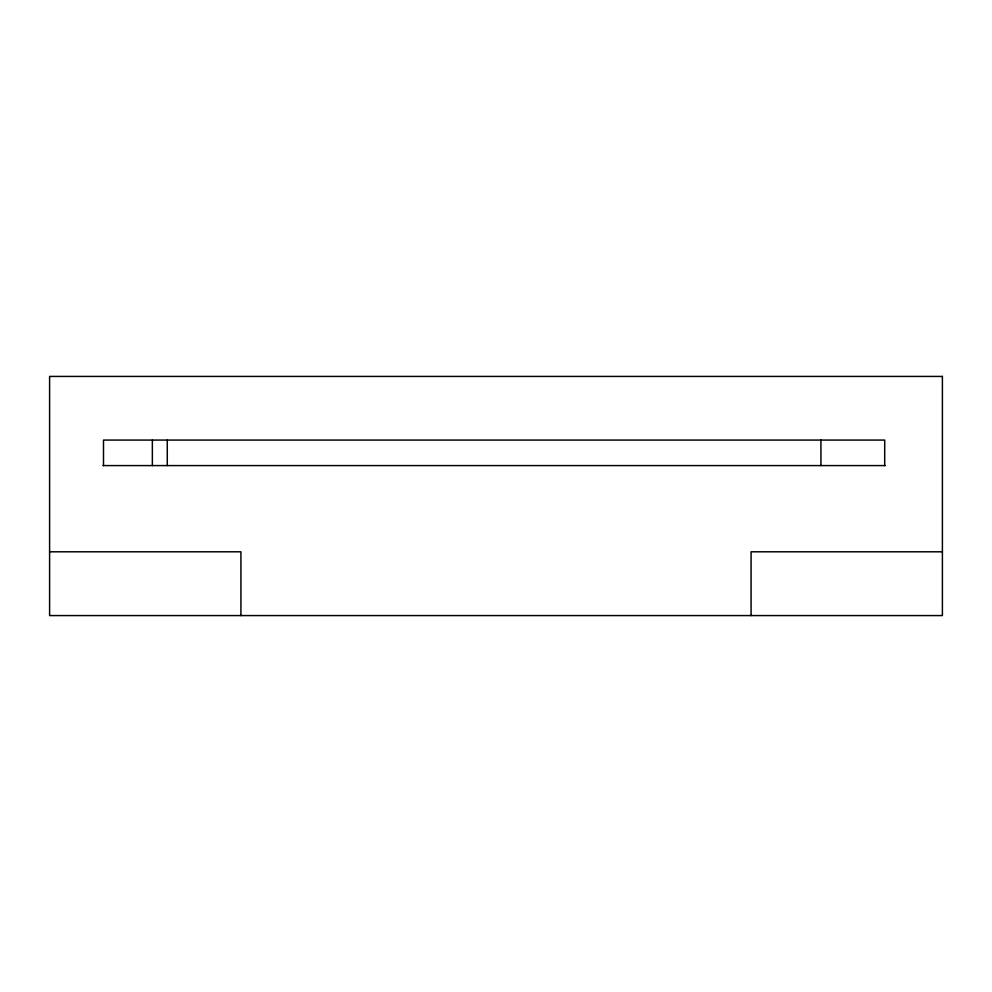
<?xml version="1.0" encoding="UTF-8"?>
<svg xmlns="http://www.w3.org/2000/svg" width="992" height="992" viewBox="0 0 992 992"><rect width="100%" height="100%" fill="white"/><g stroke="black" fill="none" stroke-linecap="round" stroke-linejoin="round"><path stroke-width="1.49" d="M102.945 465.583L885.261 465.583M49.6 551.8L240.92 551.8L240.92 615.573M942.4 551.8L751.08 551.8L751.08 615.573M884.703 465.583L884.703 440.076L103.503 440.076L103.503 465.583M820.93 440.076L820.93 465.583M167.276 440.076L167.276 465.583M152.359 440.076L152.359 465.583M942.4 376.427L49.6 376.427L49.6 615.573L942.4 615.573L942.4 376.427"/></g></svg>
